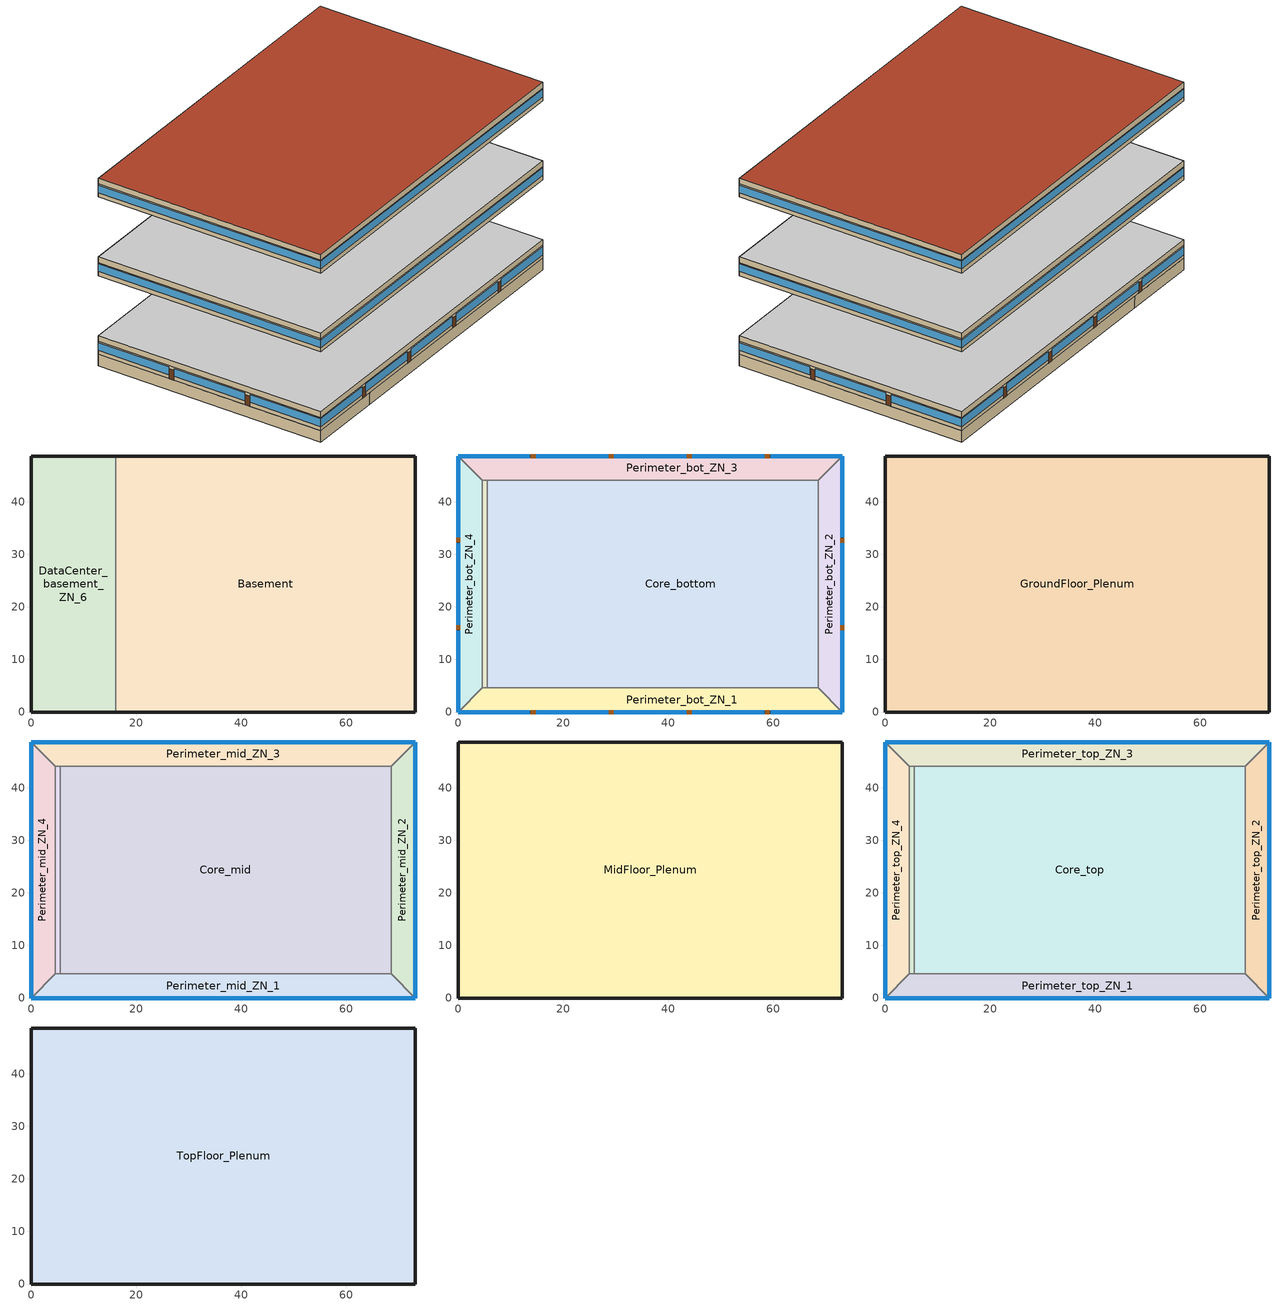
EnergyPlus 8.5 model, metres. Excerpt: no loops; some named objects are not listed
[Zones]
Basement
 floor othersidecoefficients (ext_slab_8in_with_carpet): 73.11,48.74 73.11,0 16.08,0 16.08,48.74 z-2.44
 wall othersidecoefficients (basement_wall): 16.08,0 73.11,0 73.11,48.74 16.08,48.74 z-2.44:0
 wall to DataCenter_basement_ZN_6 (int_wall): 16.08,48.74 16.08,0 z-2.44:0
DataCenter_basement_ZN_6
 floor othersidecoefficients (ext_slab_8in_with_carpet): 16.08,48.74 16.08,0 0,0 0,48.74 z-2.44
 wall othersidecoefficients (basement_wall): 16.08,48.74 0,48.74 0,0 16.08,0 z-2.44:0
Core_bottom
 floor to DataCenter_basement_ZN_6 (int_slab_floor): 16.08,44.16 16.08,4.57 5.49,4.57 5.49,44.16 z0
 floor to Basement (int_slab_floor): 68.53,44.16 68.53,4.57 16.08,4.57 16.08,44.16 z0
 wall to Perimeter_bot_ZN_1 (int_wall): 5.49,4.57 68.53,4.57 z0:2.74
 wall to DataCenter_bot_ZN_6 (int_wall): 5.49,44.16 5.49,4.57 z0:2.74
 wall to Perimeter_bot_ZN_3 (int_wall): 68.53,44.16 5.49,44.16 z0:2.74
 wall to Perimeter_bot_ZN_2 (int_wall): 68.53,4.57 68.53,44.16 z0:2.74
 ceiling to GroundFloor_Plenum (DropCeiling): 5.49,44.16 5.49,4.57 68.53,4.57 68.53,44.16 z2.74
Perimeter_bot_ZN_3
 floor to Basement (int_slab_floor): 73.11,48.74 68.53,44.16 16.08,44.16 16.08,48.74 z0
 floor to DataCenter_basement_ZN_6 (int_slab_floor): 16.08,48.74 16.08,44.16 4.57,44.16 0,48.74 z0
 wall outside (nonres_ext_wall): 73.11,48.74 0,48.74 z0:2.74
 wall to Perimeter_bot_ZN_4 (int_wall): 0,48.74 4.57,44.16 z0:2.74
 wall to Perimeter_bot_ZN_2 (int_wall): 68.53,44.16 73.11,48.74 z0:2.74
 wall to DataCenter_bot_ZN_6 (int_wall): 4.57,44.16 5.49,44.16 z0:2.74
 window (Window_U_0.58_SHGC_0.25): 73.11,48.74 59.46,48.74 / 58.24,48.74 44.6,48.74 / 43.38,48.74 29.73,48.74 / 28.51,48.74 14.86,48.74 / 13.65,48.74 0,48.74 z0.8:2.5
 door (Swinging Door_con): 59.29,48.74 58.38,48.74 / 44.44,48.74 43.52,48.74 / 29.61,48.74 28.7,48.74 / 14.74,48.74 13.82,48.74 z0:2.13
 ceiling to GroundFloor_Plenum (DropCeiling): 0,48.74 4.57,44.16 68.53,44.16 73.11,48.74 z2.74
Perimeter_bot_ZN_2
 floor to Basement (int_slab_floor): 73.11,48.74 73.11,0 68.53,4.57 68.53,44.16 z0
 wall outside (nonres_ext_wall): 73.11,0 73.11,48.74 z0:2.74
 wall to Perimeter_bot_ZN_1 (int_wall): 68.53,4.57 73.11,0 z0:2.74
 window (Window_U_0.58_SHGC_0.25): 73.11,0 73.11,15.43 / 73.11,16.65 73.11,32.09 / 73.11,33.3 73.11,48.74 z0.83:2.5
 door (Swinging Door_con): 73.11,15.6 73.11,16.51 / 73.11,32.21 73.11,33.12 z0:2.13
 ceiling to GroundFloor_Plenum (DropCeiling): 68.53,44.16 68.53,4.57 73.11,0 73.11,48.74 z2.74
Perimeter_bot_ZN_1
 floor to DataCenter_basement_ZN_6 (int_slab_floor): 16.08,4.57 16.08,0 0,0 4.57,4.57 z0
 floor to Basement (int_slab_floor): 68.53,4.57 73.11,0 16.08,0 16.08,4.57 z0
 wall outside (nonres_ext_wall): 0,0 73.11,0 z0:2.74
 wall to DataCenter_bot_ZN_6 (int_wall): 5.49,4.57 4.57,4.57 z0:2.74
 wall to Perimeter_bot_ZN_4 (int_wall): 4.57,4.57 0,0 z0:2.74
 window (Window_U_0.58_SHGC_0.25): 0,0 13.65,0 / 14.87,0 28.51,0 / 29.73,0 43.38,0 / 44.6,0 58.24,0 / 59.46,0 73.11,0 z0.8:2.5
 door (Swinging Door_con): 13.81,0 14.73,0 / 28.64,0 29.56,0 / 43.53,0 44.44,0 / 58.43,0 59.34,0 z0:2.13
 ceiling to GroundFloor_Plenum (DropCeiling): 4.57,4.57 0,0 73.11,0 68.53,4.57 z2.74
Perimeter_bot_ZN_4
 floor to DataCenter_basement_ZN_6 (int_slab_floor): 4.57,44.16 4.57,4.57 0,0 0,48.74 z0
 wall outside (nonres_ext_wall): 0,48.74 0,0 z0:2.74
 wall to DataCenter_bot_ZN_6 (int_wall): 4.57,4.57 4.57,44.16 z0:2.74
 window (Window_U_0.58_SHGC_0.25): 0,48.74 0,33.3 / 0,32.09 0,16.65 / 0,15.43 0,0 z0.83:2.5
 door (Swinging Door_con): 0,33.19 0,32.27 / 0,16.55 0,15.64 z0:2.13
 ceiling to GroundFloor_Plenum (DropCeiling): 0,48.74 0,0 4.57,4.57 4.57,44.16 z2.74
DataCenter_bot_ZN_6
 floor to DataCenter_basement_ZN_6 (int_slab_floor): 5.49,44.16 5.49,4.57 4.57,4.57 4.57,44.16 z0
 ceiling to GroundFloor_Plenum (DropCeiling): 4.57,44.16 4.57,4.57 5.49,4.57 5.49,44.16 z2.74
GroundFloor_Plenum
 wall outside (nonres_ext_wall): 73.11,48.74 0,48.74 0,0 73.11,0 73.11,48.74 z2.74:3.96
 ceiling adiabatic (int_slab_ceiling): 0,48.74 0,0 73.11,0 73.11,48.74 z3.96
Core_mid
 floor adiabatic (int_slab_floor): 68.53,44.16 68.53,4.57 5.49,4.57 5.49,44.16 z16.77
 wall to Perimeter_mid_ZN_1 (int_wall): 5.49,4.57 68.53,4.57 z16.77:19.51
 wall to DataCenter_mid_ZN_6 (int_wall): 5.49,44.16 5.49,4.57 z16.77:19.51
 wall to Perimeter_mid_ZN_3 (int_wall): 68.53,44.16 5.49,44.16 z16.77:19.51
 wall to Perimeter_mid_ZN_2 (int_wall): 68.53,4.57 68.53,44.16 z16.77:19.51
 ceiling to MidFloor_Plenum (DropCeiling): 5.49,44.16 5.49,4.57 68.53,4.57 68.53,44.16 z19.51
Perimeter_mid_ZN_3
 floor adiabatic (int_slab_floor): 73.11,48.74 68.53,44.16 4.57,44.16 0,48.74 z16.77
 wall outside (nonres_ext_wall): 73.11,48.74 0,48.74 z16.77:19.51
 wall to Perimeter_mid_ZN_4 (int_wall): 0,48.74 4.57,44.16 z16.77:19.51
 wall to Perimeter_mid_ZN_2 (int_wall): 68.53,44.16 73.11,48.74 z16.77:19.51
 wall to DataCenter_mid_ZN_6 (int_wall): 4.57,44.16 5.49,44.16 z16.77:19.51
 window (Window_U_0.58_SHGC_0.25): 73.11,48.74 0,48.74 z17.68:19.27
 ceiling to MidFloor_Plenum (DropCeiling): 0,48.74 4.57,44.16 68.53,44.16 73.11,48.74 z19.51
Perimeter_mid_ZN_2
 floor adiabatic (int_slab_floor): 73.11,48.74 73.11,0 68.53,4.57 68.53,44.16 z16.77
 wall outside (nonres_ext_wall): 73.11,0 73.11,48.74 z16.77:19.51
 wall to Perimeter_mid_ZN_1 (int_wall): 68.53,4.57 73.11,0 z16.77:19.51
 window (Window_U_0.58_SHGC_0.25): 73.11,0 73.11,48.74 z17.68:19.27
 ceiling to MidFloor_Plenum (DropCeiling): 68.53,44.16 68.53,4.57 73.11,0 73.11,48.74 z19.51
Perimeter_mid_ZN_1
 floor adiabatic (int_slab_floor): 68.53,4.57 73.11,0 0,0 4.57,4.57 z16.77
 wall outside (nonres_ext_wall): 0,0 73.11,0 z16.77:19.51
 wall to DataCenter_mid_ZN_6 (int_wall): 5.49,4.57 4.57,4.57 z16.77:19.51
 wall to Perimeter_mid_ZN_4 (int_wall): 4.57,4.57 0,0 z16.77:19.51
 window (Window_U_0.58_SHGC_0.25): 0,0 73.11,0 z17.68:19.27
 ceiling to MidFloor_Plenum (DropCeiling): 4.57,4.57 0,0 73.11,0 68.53,4.57 z19.51
Perimeter_mid_ZN_4
 floor adiabatic (int_slab_floor): 4.57,44.16 4.57,4.57 0,0 0,48.74 z16.77
 wall outside (nonres_ext_wall): 0,48.74 0,0 z16.77:19.51
 wall to DataCenter_mid_ZN_6 (int_wall): 4.57,4.57 4.57,44.16 z16.77:19.51
 window (Window_U_0.58_SHGC_0.25): 0,48.74 0,0 z17.68:19.27
 ceiling to MidFloor_Plenum (DropCeiling): 0,48.74 0,0 4.57,4.57 4.57,44.16 z19.51
DataCenter_mid_ZN_6
 floor adiabatic (int_slab_floor): 5.49,44.16 5.49,4.57 4.57,4.57 4.57,44.16 z16.77
 ceiling to MidFloor_Plenum (DropCeiling): 4.57,44.16 4.57,4.57 5.49,4.57 5.49,44.16 z19.51
MidFloor_Plenum
 wall outside (nonres_ext_wall): 73.11,48.74 0,48.74 0,0 73.11,0 73.11,48.74 z19.51:20.73
 ceiling adiabatic (int_slab_ceiling): 0,48.74 0,0 73.11,0 73.11,48.74 z20.73
Core_top
 floor adiabatic (int_slab_floor): 68.53,44.16 68.53,4.57 5.49,4.57 5.49,44.16 z33.54
 wall to Perimeter_bot_ZN_1 (int_wall): 5.49,4.57 68.53,4.57 z33.54:36.28
 wall to Perimeter_top_ZN_4 (int_wall): 5.49,44.16 5.49,4.57 z33.54:36.28
 wall to Perimeter_top_ZN_3 (int_wall): 68.53,44.16 5.49,44.16 z33.54:36.28
 wall to Perimeter_top_ZN_2 (int_wall): 68.53,4.57 68.53,44.16 z33.54:36.28
 ceiling to TopFloor_Plenum (DropCeiling): 5.49,44.16 5.49,4.57 68.53,4.57 68.53,44.16 z36.28
Perimeter_top_ZN_3
 floor adiabatic (int_slab_floor): 73.11,48.74 68.53,44.16 4.57,44.16 0,48.74 z33.54
 wall outside (nonres_ext_wall): 73.11,48.74 0,48.74 z33.54:36.28
 wall to Perimeter_top_ZN_4 (int_wall): 0,48.74 4.57,44.16 z33.54:36.28
 wall to Perimeter_top_ZN_2 (int_wall): 68.53,44.16 73.11,48.74 z33.54:36.28
 wall to DataCenter_top_ZN_6 (int_wall): 4.57,44.16 5.49,44.16 z33.54:36.28
 window (Window_U_0.58_SHGC_0.25): 73.11,48.74 0,48.74 z34.45:36.04
 ceiling to TopFloor_Plenum (DropCeiling): 0,48.74 4.57,44.16 68.53,44.16 73.11,48.74 z36.28
Perimeter_top_ZN_2
 floor adiabatic (int_slab_floor): 73.11,48.74 73.11,0 68.53,4.57 68.53,44.16 z33.54
 wall outside (nonres_ext_wall): 73.11,0 73.11,48.74 z33.54:36.28
 wall to Perimeter_top_ZN_1 (int_wall): 68.53,4.57 73.11,0 z33.54:36.28
 window (Window_U_0.58_SHGC_0.25): 73.11,0 73.11,48.74 z34.45:36.04
 ceiling to TopFloor_Plenum (DropCeiling): 68.53,44.16 68.53,4.57 73.11,0 73.11,48.74 z36.28
Perimeter_top_ZN_1
 floor adiabatic (int_slab_floor): 68.53,4.57 73.11,0 0,0 4.57,4.57 z33.54
 wall outside (nonres_ext_wall): 0,0 73.11,0 z33.54:36.28
 wall to DataCenter_top_ZN_6 (int_wall): 5.49,4.57 4.57,4.57 z33.54:36.28
 wall to Perimeter_top_ZN_4 (int_wall): 4.57,4.57 0,0 z33.54:36.28
 window (Window_U_0.58_SHGC_0.25): 0,0 73.11,0 z34.45:36.04
 ceiling to TopFloor_Plenum (DropCeiling): 4.57,4.57 0,0 73.11,0 68.53,4.57 z36.28
Perimeter_top_ZN_4
 floor adiabatic (int_slab_floor): 4.57,44.16 4.57,4.57 0,0 0,48.74 z33.54
 wall outside (nonres_ext_wall): 0,48.74 0,0 z33.54:36.28
 wall to DataCenter_top_ZN_6 (int_wall): 4.57,4.57 4.57,44.16 z33.54:36.28
 window (Window_U_0.58_SHGC_0.25): 0,48.74 0,0 z34.45:36.04
 ceiling to TopFloor_Plenum (DropCeiling): 0,48.74 0,0 4.57,4.57 4.57,44.16 z36.28
DataCenter_top_ZN_6
 floor adiabatic (int_slab_floor): 5.49,44.16 5.49,4.57 4.57,4.57 4.57,44.16 z33.54
 ceiling to TopFloor_Plenum (DropCeiling): 4.57,44.16 4.57,4.57 5.49,4.57 5.49,44.16 z36.28
TopFloor_Plenum
 wall outside (nonres_ext_wall): 0,0 73.11,0 73.11,48.74 0,48.74 0,0 z36.28:37.5
 roof outside (nonres_roof): 0,48.74 0,0 73.11,0 73.11,48.74 z37.5
[Building]
Large Office: North Axis {deg}=0; Terrain=City; Loads Convergence Tolerance Value=0.04; Temperature Convergence Tolerance Value {deltaC}=0.2; Solar Distribution=FullInteriorAndExterior; Maximum Number of Warmup Days=25; Minimum Number of Warmup Days=6
[Site:Location]
Tampa-MacDill.AFB_FL_USA WMO=747880: Latitude {deg}=27.85; Longitude {deg}=-82.52; Time Zone {hr}=-5; Elevation {m}=8
[SizingPeriod:DesignDay] Day of Month=21; Dry-Bulb Temperature Range Modifier Type=DefaultMultipliers; Humidity Condition Type=Wetbulb; Barometric Pressure {Pa}=101229; Rain Indicator=No; Snow Indicator=No; Daylight Saving Time Indicator=No
Name | Month | Day Type | Maximum Dry-Bulb Temperature {C} | Daily Dry-Bulb Temperature Range {deltaC} | Wetbulb or DewPoint at Maximum Dry-Bulb {C} | Wind Speed {m/s} | Wind Direction {deg} | Solar Model Indicator | Sky Clearness | ASHRAE Clear Sky Optical Depth for Beam Irradiance (taub) | ASHRAE Clear Sky Optical Depth for Diffuse Irradiance (taud)
Tampa-MacDill.AFB_FL_USA Ann Htg 99.6% Condns DB | 1 | WinterDesignDay | 4.6 | 0 | 4.6 | 2.5 | 10 | ASHRAEClearSky | 0
Tampa-MacDill.AFB_FL_USA Ann Clg .4% Condns DB=>MWB | 8 | SummerDesignDay | 33.9 | 7.9 | 25.1 | 3.1 | 270 | ASHRAETau |  | 0.491 | 2.016
[Site:WaterMainsTemperature]
Calculation Method=Correlation; Annual Average Outdoor Air Temperature {C}=21.85; Maximum Difference In Monthly Average Outdoor Air Temperatures {deltaC}=14.3
[Material]
Name | Roughness | Thickness {m} | Conductivity {W/m-K} | Density {kg/m3} | Specific Heat {J/kg-K} | Thermal Absorptance | Solar Absorptance | Visible Absorptance
Std Wood 6inch | MediumSmooth | 0.15 | 0.12 | 540 | 1210 | 0.9 | 0.7 | 0.7
AC02 Acoustic Ceiling | MediumSmooth | 0.0127 | 0.057 | 288 | 1339 | 0.9 | 0.7 | 0.2
F08 Metal surface | Smooth | 0.0008 | 45.28 | 7824 | 500
F13 Built-up roofing | Rough | 0.0095 | 0.16 | 1120 | 1460 | 0.75 | 0.45
G01 13mm gypsum board | Smooth | 0.0127 | 0.16 | 800 | 1090 | 0.9 | 0.7 | 0.5
200mm Normalweight concrete wall; 200mm Normalweight concrete floor | MediumRough | 0.2032 | 2.31 | 2322 | 832
100mm Normalweight concrete floor | MediumRough | 0.1016 | 2.31 | 2322 | 832
M10 200mm concrete block basement wall | MediumRough | 0.2032 | 1.326 | 1842 | 912
[Material:NoMass] Thermal Absorptance=0.9; Solar Absorptance=0.7
Name | Roughness | Thermal Resistance {m2-K/W} | Visible Absorptance
Opaque Door panel_con | MediumRough | 0.475964 | 0.7
CP02 CARPET PAD | VeryRough | 0.21648 | 0.8
Nonres_Roof_Insulation | MediumSmooth | 4.31889 | 0.7
Nonres_Exterior_Wall_Insulation | MediumSmooth | 0.849259 | 0.7
[WindowMaterial:Glazing] Optical Data Type=SpectralAverage; Infrared Transmittance at Normal Incidence=0; Front Side Infrared Hemispherical Emissivity=0.84
Name | Thickness {m} | Solar Transmittance at Normal Incidence | Front Side Solar Reflectance at Normal Incidence | Back Side Solar Reflectance at Normal Incidence | Visible Transmittance at Normal Incidence | Front Side Visible Reflectance at Normal Incidence | Back Side Visible Reflectance at Normal Incidence | Back Side Infrared Hemispherical Emissivity | Conductivity {W/m-K}
Glass_102_LayerAvg | 0.003048 | 0.833848 | 0.0747638 | 0.0748545 | 0.89926 | 0.082563 | 0.082564 | 0.84 | 1
Glass_1576_LayerAvg | 0.003058 | 0.167637 | 0.303469 | 0.182556 | 0.341994 | 0.128888 | 0.128077 | 0.868 | 0.846
[WindowMaterial:Gas]
Gap_1_W_0_0052: Gas Type=Air; Thickness {m}=0.0052
[Construction]
Swinging Door_con: Opaque Door panel_con
InteriorFurnishings: Std Wood 6inch
DropCeiling: AC02 Acoustic Ceiling
int_wall: G01 13mm gypsum board, G01 13mm gypsum board
ext_slab_8in_with_carpet: 200mm Normalweight concrete floor, CP02 CARPET PAD
int_slab_floor: 100mm Normalweight concrete floor, CP02 CARPET PAD
int_slab_ceiling: CP02 CARPET PAD, 100mm Normalweight concrete floor
basement_wall: M10 200mm concrete block basement wall
nonres_roof: F13 Built-up roofing, Nonres_Roof_Insulation, F08 Metal surface
nonres_ext_wall: 200mm Normalweight concrete wall, Nonres_Exterior_Wall_Insulation, G01 13mm gypsum board
Window_U_0.58_SHGC_0.25: Glass_1576_LayerAvg, Gap_1_W_0_0052, Glass_102_LayerAvg
[Zone]
Name | Type | Multiplier | Ceiling Height {m} | Volume {m3} | Floor Area {m2} | Part of Total Floor Area
Basement; Core_bottom; Core_top; Perimeter_bot_ZN_3; Perimeter_bot_ZN_2; Perimeter_bot_ZN_1; Perimeter_bot_ZN_4; Perimeter_top_ZN_3; Perimeter_top_ZN_2; Perimeter_top_ZN_1; Perimeter_top_ZN_4 | 1 | 1 | autocalculate | autocalculate | autocalculate | YES
Core_mid; Perimeter_mid_ZN_3; Perimeter_mid_ZN_2; Perimeter_mid_ZN_1; Perimeter_mid_ZN_4 | 1 | 10 | autocalculate | autocalculate | autocalculate | YES
GroundFloor_Plenum; TopFloor_Plenum |  | 1 | autocalculate | autocalculate | autocalculate | No
MidFloor_Plenum |  | 10 | autocalculate | autocalculate | autocalculate | No
DataCenter_bot_ZN_6; DataCenter_top_ZN_6; DataCenter_basement_ZN_6 |  | 1
DataCenter_mid_ZN_6 |  | 10
[InternalMass] Construction=InteriorFurnishings
Name | Zone | Surface Area {m2}
Basement_InternalMass_1 | Basement | 7126.21
Core_bottom_InternalMass_1 | Core_bottom | 5064.65
Core_mid_InternalMass_1 | Core_mid | 5064.65
Core_top_InternalMass_1 | Core_top | 5064.65
Perimeter_bot_ZN_3_InternalMass_1 | Perimeter_bot_ZN_3 | 626.8258
Perimeter_bot_ZN_2_InternalMass_1 | Perimeter_bot_ZN_2 | 403.9504
Perimeter_bot_ZN_1_InternalMass_1 | Perimeter_bot_ZN_1 | 626.8354
Perimeter_bot_ZN_4_InternalMass_1 | Perimeter_bot_ZN_4 | 403.9478
Perimeter_mid_ZN_3_InternalMass_1 | Perimeter_mid_ZN_3 | 626.8258
Perimeter_mid_ZN_2_InternalMass_1 | Perimeter_mid_ZN_2 | 403.9504
Perimeter_mid_ZN_1_InternalMass_1 | Perimeter_mid_ZN_1 | 626.8354
Perimeter_mid_ZN_4_InternalMass_1 | Perimeter_mid_ZN_4 | 403.9478
Perimeter_top_ZN_3_InternalMass_1 | Perimeter_top_ZN_3 | 626.8258
Perimeter_top_ZN_2_InternalMass_1 | Perimeter_top_ZN_2 | 403.9504
Perimeter_top_ZN_1_InternalMass_1 | Perimeter_top_ZN_1 | 626.8354
Perimeter_top_ZN_4_InternalMass_1 | Perimeter_top_ZN_4 | 403.9478
[SurfaceProperty:OtherSideCoefficients] Combined Convective/Radiative Film Coefficient {W/m2-K}=0; Constant Temperature {C}=1; Constant Temperature Coefficient=1; External Dry-Bulb Temperature Coefficient=0; Ground Temperature Coefficient=0; Wind Speed Coefficient=0; Zone Air Temperature Coefficient=0; Sinusoidal Variation of Constant Temperature Coefficient=No; Period of Sinusoidal Variation {hr}=24
Name | Constant Temperature Schedule
surfPropOthSdCoefBasementAvgWall | scheduleOSCBasementWallSurfaceTemp
surfPropOthSdCoefBasementAvgFloor | scheduleOSCBasementFloorTemp
surfPropOthSdCoefBasementUpperWall | scheduleOSCBasementUpperWallTemp
surfPropOthSdCoefBasementLowerWall | scheduleOSCBasementLowerWallTemp
[People] Number of People Schedule=BLDG_OCC_SCH; Number of People Calculation Method=Area/Person; Zone Floor Area per Person {m2/person}=18.5788; Fraction Radiant=0.3; Sensible Heat Fraction=AUTOCALCULATE; Activity Level Schedule=ACTIVITY_SCH; Enable ASHRAE 55 Comfort Warnings=No; Mean Radiant Temperature Calculation Type=ZoneAveraged; Work Efficiency Schedule=WORK_EFF_SCH; Clothing Insulation Calculation Method=ClothingInsulationSchedule; Clothing Insulation Schedule=CLOTHING_SCH; Air Velocity Schedule=AIR_VELO_SCH; Thermal Comfort Model 1 Type=FANGER
Name | Zone or ZoneList
Basement | Basement
Core_bottom | Core_bottom
Core_mid | Core_mid
Core_top | Core_top
Perimeter_bot_ZN_3 | Perimeter_bot_ZN_3
Perimeter_bot_ZN_2 | Perimeter_bot_ZN_2
Perimeter_bot_ZN_1 | Perimeter_bot_ZN_1
Perimeter_bot_ZN_4 | Perimeter_bot_ZN_4
Perimeter_mid_ZN_3 | Perimeter_mid_ZN_3
Perimeter_mid_ZN_2 | Perimeter_mid_ZN_2
Perimeter_mid_ZN_1 | Perimeter_mid_ZN_1
Perimeter_mid_ZN_4 | Perimeter_mid_ZN_4
Perimeter_top_ZN_3 | Perimeter_top_ZN_3
Perimeter_top_ZN_2 | Perimeter_top_ZN_2
Perimeter_top_ZN_1 | Perimeter_top_ZN_1
Perimeter_top_ZN_4 | Perimeter_top_ZN_4
[Lights] Schedule=BLDG_LIGHT_SCH; Design Level Calculation Method=Watts/Area; Watts per Zone Floor Area {W/m2}=8.50349; Return Air Fraction=0; Fraction Radiant=0.7; Fraction Visible=0.2; Fraction Replaceable=1; Return Air Fraction Calculated from Plenum Temperature=No
Name | Zone or ZoneList
Basement_Lights | Basement
Core_bottom_Lights | Core_bottom
Core_mid_Lights | Core_mid
Core_top_Lights | Core_top
Perimeter_bot_ZN_3_Lights | Perimeter_bot_ZN_3
Perimeter_bot_ZN_2_Lights | Perimeter_bot_ZN_2
Perimeter_bot_ZN_1_Lights | Perimeter_bot_ZN_1
Perimeter_bot_ZN_4_Lights | Perimeter_bot_ZN_4
Perimeter_mid_ZN_3_Lights | Perimeter_mid_ZN_3
Perimeter_mid_ZN_2_Lights | Perimeter_mid_ZN_2
Perimeter_mid_ZN_1_Lights | Perimeter_mid_ZN_1
Perimeter_mid_ZN_4_Lights | Perimeter_mid_ZN_4
Perimeter_top_ZN_3_Lights | Perimeter_top_ZN_3
Perimeter_top_ZN_2_Lights | Perimeter_top_ZN_2
Perimeter_top_ZN_1_Lights | Perimeter_top_ZN_1
Perimeter_top_ZN_4_Lights | Perimeter_top_ZN_4
DataCenter_Basement_Lights | DataCenter_basement_ZN_6
DataCenter_bot_Lights | DataCenter_bot_ZN_6
DataCenter_mid_Lights | DataCenter_mid_ZN_6
DataCenter_top_Lights | DataCenter_top_ZN_6
[ElectricEquipment] Fraction Latent=0; Fraction Lost=0
Name | Zone or ZoneList | Schedule | Design Level Calculation Method | Design Level {W} | Fraction Radiant | Watts per Zone Floor Area {W/m2}
Basement_MiscPlug_Equip | Basement | Always_on | EquipmentLevel | 13457.5 | 0.5
Core_bottom_MiscPlug_Equip | Core_bottom | BLDG_EQUIP_SCH | EquipmentLevel | 20142.9 | 0.5
Core_mid_MiscPlug_Equip | Core_mid | BLDG_EQUIP_SCH | EquipmentLevel | 20142.8 | 0.5
Core_top_MiscPlug_Equip | Core_top | BLDG_EQUIP_SCH | EquipmentLevel | 20142.8 | 0.5
Perimeter_bot_ZN_3_MiscPlug_Equip | Perimeter_bot_ZN_3 | BLDG_EQUIP_SCH | EquipmentLevel | 2529.24 | 0.5
Perimeter_bot_ZN_2_MiscPlug_Equip | Perimeter_bot_ZN_2 | BLDG_EQUIP_SCH | EquipmentLevel | 1629.94 | 0.5
Perimeter_bot_ZN_1_MiscPlug_Equip | Perimeter_bot_ZN_1 | BLDG_EQUIP_SCH | EquipmentLevel | 2529.28 | 0.5
Perimeter_bot_ZN_4_MiscPlug_Equip | Perimeter_bot_ZN_4 | BLDG_EQUIP_SCH | EquipmentLevel | 1629.93 | 0.5
Perimeter_mid_ZN_3_MiscPlug_Equip | Perimeter_mid_ZN_3 | BLDG_EQUIP_SCH | EquipmentLevel | 2529.24 | 0.5
Perimeter_mid_ZN_2_MiscPlug_Equip | Perimeter_mid_ZN_2 | BLDG_EQUIP_SCH | EquipmentLevel | 1629.94 | 0.5
Perimeter_mid_ZN_1_MiscPlug_Equip | Perimeter_mid_ZN_1 | BLDG_EQUIP_SCH | EquipmentLevel | 2529.28 | 0.5
Perimeter_mid_ZN_4_MiscPlug_Equip | Perimeter_mid_ZN_4 | BLDG_EQUIP_SCH | EquipmentLevel | 1629.93 | 0.5
Perimeter_top_ZN_3_MiscPlug_Equip | Perimeter_top_ZN_3 | BLDG_EQUIP_SCH | EquipmentLevel | 2529.24 | 0.5
Perimeter_top_ZN_2_MiscPlug_Equip | Perimeter_top_ZN_2 | BLDG_EQUIP_SCH | EquipmentLevel | 1629.94 | 0.5
Perimeter_top_ZN_1_MiscPlug_Equip | Perimeter_top_ZN_1 | BLDG_EQUIP_SCH | EquipmentLevel | 2529.28 | 0.5
Perimeter_top_ZN_4_MiscPlug_Equip | Perimeter_top_ZN_4 | BLDG_EQUIP_SCH | EquipmentLevel | 1629.93 | 0.5
DataCenter_Basement_MiscPlug_Equip | DataCenter_basement_ZN_6 | ALWAYS_ON | Watts/Area | 0 | 0.1 | 484.423
DataCenter_bot_MiscPlug_Equip | DataCenter_bot_ZN_6 | ALWAYS_ON | Watts/Area | 0 | 0.1 | 215.299
DataCenter_mid_MiscPlug_Equip | DataCenter_mid_ZN_6 | ALWAYS_ON | Watts/Area | 0 | 0.1 | 215.299
DataCenter_top_MiscPlug_Equip | DataCenter_top_ZN_6 | ALWAYS_ON | Watts/Area | 0 | 0.1 | 215.299
[Daylighting:Controls] Total Daylighting Reference Points=2; Fraction of Zone Controlled by First Reference Point=0.3857; Fraction of Zone Controlled by Second Reference Point=0.1385; Illuminance Setpoint at First Reference Point {lux}=375; Illuminance Setpoint at Second Reference Point {lux}=375; Lighting Control Type=2; Maximum Allowable Discomfort Glare Index=22; Minimum Input Power Fraction for Continuous Dimming Control=0.3; Minimum Light Output Fraction for Continuous Dimming Control=0.2; Number of Stepped Control Steps=3; Probability Lighting will be Reset When Needed in Manual Stepped Control=1
Name | X-Coordinate of First Reference Point {m} | Y-Coordinate of First Reference Point {m} | Z-Coordinate of First Reference Point {m} | X-Coordinate of Second Reference Point {m} | Y-Coordinate of Second Reference Point {m} | Z-Coordinate of Second Reference Point {m} | Glare Calculation Azimuth Angle of View Direction Clockwise from Zone y-Axis {deg}
Perimeter_bot_ZN_1 | 36.576 | 1.6764 | 0.762 | 36.576 | 3.3528 | 0.762 | 180
Perimeter_bot_ZN_2 | 71.4308 | 24.384 | 0.762 | 69.7544 | 24.384 | 0.762 | 90
Perimeter_bot_ZN_3 | 36.576 | 47.0617 | 0.762 | 36.576 | 45.3847 | 0.762 | 0
Perimeter_bot_ZN_4 | 1.6764 | 24.384 | 0.762 | 3.3528 | 24.384 | 0.762 | 270
Perimeter_mid_ZN_1 | 36.576 | 1.6764 | 17.526 | 36.576 | 3.3528 | 17.526 | 180
Perimeter_mid_ZN_2 | 71.4308 | 24.384 | 17.526 | 69.7544 | 24.384 | 17.526 | 90
Perimeter_mid_ZN_3 | 36.576 | 47.0617 | 17.526 | 36.576 | 45.3847 | 17.526 | 0
Perimeter_mid_ZN_4 | 1.6764 | 24.384 | 17.526 | 3.3528 | 24.384 | 17.526 | 270
Perimeter_top_ZN_1 | 36.576 | 1.6764 | 34.29 | 36.576 | 3.3528 | 34.29 | 180
Perimeter_top_ZN_2 | 71.4308 | 24.384 | 34.29 | 69.7544 | 24.384 | 34.29 | 90
Perimeter_top_ZN_3 | 36.576 | 47.0617 | 34.29 | 36.576 | 45.3847 | 34.29 | 0
Perimeter_top_ZN_4 | 1.6764 | 24.384 | 34.29 | 3.3528 | 24.384 | 34.29 | 270
[ZoneInfiltration:DesignFlowRate] Schedule=INFIL_SCH_PNNL; Design Flow Rate Calculation Method=Flow/ExteriorArea; Constant Term Coefficient=0; Temperature Term Coefficient=0; Velocity Term Coefficient=0.224; Velocity Squared Term Coefficient=0
Name | Zone or ZoneList | Flow per Exterior Surface Area {m3/s-m2}
Perimeter_bot_ZN_3_Infiltration | Perimeter_bot_ZN_3 | 0.00056896
Perimeter_bot_ZN_2_Infiltration | Perimeter_bot_ZN_2 | 0.00056896
Perimeter_bot_ZN_1_Infiltration | Perimeter_bot_ZN_1 | 0.00056896
Perimeter_bot_ZN_4_Infiltration | Perimeter_bot_ZN_4 | 0.00056896
Perimeter_mid_ZN_3_Infiltration | Perimeter_mid_ZN_3 | 0.00056896
Perimeter_mid_ZN_2_Infiltration | Perimeter_mid_ZN_2 | 0.00056896
Perimeter_mid_ZN_1_Infiltration | Perimeter_mid_ZN_1 | 0.00056896
Perimeter_mid_ZN_4_Infiltration | Perimeter_mid_ZN_4 | 0.00056896
Perimeter_top_ZN_3_Infiltration | Perimeter_top_ZN_3 | 0.00056896
Perimeter_top_ZN_2_Infiltration | Perimeter_top_ZN_2 | 0.00056896
Perimeter_top_ZN_1_Infiltration | Perimeter_top_ZN_1 | 0.00056896
Perimeter_top_ZN_4_Infiltration | Perimeter_top_ZN_4 | 0.00056896
GroundFloor_Plenum_Infiltration | GroundFloor_Plenum | 0.00056896
MidFloor_Plenum_Infiltration | MidFloor_Plenum | 0.00056896
TopFloor_Plenum_Infiltration | TopFloor_Plenum | 4.37644e-05
[Exterior:Lights] Control Option=AstronomicalClock
Name | Schedule | Design Level {W}
Exterior_Lights_a | Exterior_lighting_schedule_a | 12979.2
Exterior_Lights_b | Exterior_lighting_schedule_b_2016 | 968.1
Exterior_Lights_c | Exterior_lighting_schedule_c_2016 | 26026.9
[Exterior:FuelEquipment] Fuel Use Type=Electricity
Name | Schedule | Design Level {W}
Elevators | BLDG_ELEVATORS | 244444
Elevators_Lights_Fan | ELEV_LIGHT_FAN_SCH_ADD_DF | 752
[AirLoopHVAC:ReturnPlenum]
Name | Zone
GroundFloor_Return_Plenum | GroundFloor_Plenum
MidFloor_Return_Plenum | MidFloor_Plenum
TopFloor_Return_Plenum | TopFloor_Plenum
[EnergyManagementSystem:Sensor]
Name | Output:Variable or Output:Meter | Output:Variable or Output:Meter Index Key
T_OA | Site Outdoor Air Drybulb Temperature
Facility_Int_LTG | InteriorLights:Electricity
SensedCurveInput | Performance Curve Input Variable 1 Value | Tower_Fan_Curve
SensedCurveValue | Performance Curve Output Value | Tower_Fan_Curve
OAT | Site Outdoor Air Drybulb Temperature | Environment
[EnergyManagementSystem:Actuator]
Name | Actuated Component Unique | Actuated Component Type | Actuated Component Control Type
DataCenter_ExtraWaterHeatC_SP | AirLoop DataCenter Basement Supply Air Outlet | System Node Setpoint | Temperature Setpoint
DataCenter_ExtraElecHeatC_Status | DataCenter_ExtraElecHeatC_Sch | Schedule:Compact | Schedule Value
DataCenter_ExtraWaterHeatC_Status | DataCenter_ExtraWaterHeatC_Sch | Schedule:Compact | Schedule Value
TowerCurveOutput | Tower_Fan_Curve | Curve | Curve Result
BoilerCurve | HEATSYS1 BOILER EFFICIENCY CURVE | Curve | Curve Result
CLGSETP_SCH_Actuator | CLGSETP_SCH_Yes_Optimum | Schedule:Compact | Schedule Value
HTGSETP_SCH_Actuator | HTGSETP_SCH_Yes_Optimum | Schedule:Compact | Schedule Value
Basement_Light_Actuator | Basement_lights | Lights | Electric Power Level
Core_bottom_Light_Actuator | Core_bottom_lights | Lights | Electric Power Level
Core_mid_Light_Actuator | Core_mid_lights | Lights | Electric Power Level
Core_top_Light_Actuator | Core_top_lights | Lights | Electric Power Level
Perimeter_bot_ZN_3_Light_Actuator | Perimeter_bot_ZN_3_lights | Lights | Electric Power Level
Perimeter_bot_ZN_2_Light_Actuator | Perimeter_bot_ZN_2_lights | Lights | Electric Power Level
Perimeter_bot_ZN_1_Light_Actuator | Perimeter_bot_ZN_1_lights | Lights | Electric Power Level
Perimeter_bot_ZN_4_Light_Actuator | Perimeter_bot_ZN_4_lights | Lights | Electric Power Level
Perimeter_mid_ZN_3_Light_Actuator | Perimeter_mid_ZN_3_lights | Lights | Electric Power Level
Perimeter_mid_ZN_2_Light_Actuator | Perimeter_mid_ZN_2_lights | Lights | Electric Power Level
Perimeter_mid_ZN_1_Light_Actuator | Perimeter_mid_ZN_1_lights | Lights | Electric Power Level
Perimeter_mid_ZN_4_Light_Actuator | Perimeter_mid_ZN_4_lights | Lights | Electric Power Level
Perimeter_top_ZN_3_Light_Actuator | Perimeter_top_ZN_3_lights | Lights | Electric Power Level
Perimeter_top_ZN_2_Light_Actuator | Perimeter_top_ZN_2_lights | Lights | Electric Power Level
Perimeter_top_ZN_1_Light_Actuator | Perimeter_top_ZN_1_lights | Lights | Electric Power Level
Perimeter_top_ZN_4_Light_Actuator | Perimeter_top_ZN_4_lights | Lights | Electric Power Level
[EnergyManagementSystem:ProgramCallingManager]
DataCenter_Main_Manager: InsideHVACSystemIterationLoop; DataCenter_Main
Transformer_Load_Prog_Manager: AfterPredictorAfterHVACManagers; Transformer_Load_Prog
ChangeTowerFlow_Manager: InsideHVACSystemIterationLoop; ChangTowerFlow
BoilerParManager: BeginNewEnvironment; SetBoilerPar
BoilerCurveManager: InsideHVACSystemIterationLoop; SetBoilerCurve
OA_BASED_OPTIMUM_START_EMS_Program Manager: AfterPredictorAfterHVACManagers; OA_BASED_OPTIMUM_START_EMS_Program
PlantPump_EMS_Program Manager: InsideHVACSystemIterationLoop; PlantPump_EMS_Program
SET_Basement_Light_EMS_Program_Prog_Manager: AfterPredictorAfterHVACManagers; SET_Basement_Light_EMS_Program
SET_Core_bottom_Light_EMS_Program_Prog_Manager: AfterPredictorAfterHVACManagers; SET_Core_bottom_Light_EMS_Program
SET_Core_mid_Light_EMS_Program_Prog_Manager: AfterPredictorAfterHVACManagers; SET_Core_mid_Light_EMS_Program
SET_Core_top_Light_EMS_Program_Prog_Manager: AfterPredictorAfterHVACManagers; SET_Core_top_Light_EMS_Program
SET_Perimeter_bot_ZN_3_Light_EMS_Program_Prog_Manager: AfterPredictorAfterHVACManagers; SET_Perimeter_bot_ZN_3_Light_EMS_Program
SET_Perimeter_bot_ZN_2_Light_EMS_Program_Prog_Manager: AfterPredictorAfterHVACManagers; SET_Perimeter_bot_ZN_2_Light_EMS_Program
SET_Perimeter_bot_ZN_1_Light_EMS_Program_Prog_Manager: AfterPredictorAfterHVACManagers; SET_Perimeter_bot_ZN_1_Light_EMS_Program
SET_Perimeter_bot_ZN_4_Light_EMS_Program_Prog_Manager: AfterPredictorAfterHVACManagers; SET_Perimeter_bot_ZN_4_Light_EMS_Program
SET_Perimeter_mid_ZN_3_Light_EMS_Program_Prog_Manager: AfterPredictorAfterHVACManagers; SET_Perimeter_mid_ZN_3_Light_EMS_Program
SET_Perimeter_mid_ZN_2_Light_EMS_Program_Prog_Manager: AfterPredictorAfterHVACManagers; SET_Perimeter_mid_ZN_2_Light_EMS_Program
SET_Perimeter_mid_ZN_1_Light_EMS_Program_Prog_Manager: AfterPredictorAfterHVACManagers; SET_Perimeter_mid_ZN_1_Light_EMS_Program
SET_Perimeter_mid_ZN_4_Light_EMS_Program_Prog_Manager: AfterPredictorAfterHVACManagers; SET_Perimeter_mid_ZN_4_Light_EMS_Program
SET_Perimeter_top_ZN_3_Light_EMS_Program_Prog_Manager: AfterPredictorAfterHVACManagers; SET_Perimeter_top_ZN_3_Light_EMS_Program
SET_Perimeter_top_ZN_2_Light_EMS_Program_Prog_Manager: AfterPredictorAfterHVACManagers; SET_Perimeter_top_ZN_2_Light_EMS_Program
SET_Perimeter_top_ZN_1_Light_EMS_Program_Prog_Manager: AfterPredictorAfterHVACManagers; SET_Perimeter_top_ZN_1_Light_EMS_Program
SET_Perimeter_top_ZN_4_Light_EMS_Program_Prog_Manager: AfterPredictorAfterHVACManagers; SET_Perimeter_top_ZN_4_Light_EMS_Program
[EnergyManagementSystem:Program]
DataCenter_Main: IF DataCenter_Humidifier_Status > 0; SET DataCenter_ExtraElecHeatC_Status = 1; SET DataCenter_ExtraElecHeatC_SP = DataCenter_AfterHumidifier_Temp + 0.36; ELSE; SET DataCenter_ExtraElecHeatC_Status = 0; SET DataCenter_ExtraElecHeatC_SP = NULL; ENDIF; IF T_OA < 10 && DataCenter_HeatC_Status >0; SET HeatGain = 0 * (DataCenter_FanDesignMass/1.2) *2118; SET FlowRate = (DataCenter_FanMassFlow/1.2)*2118; SET DataCenter_PreheatDeltaT = HeatGain/(1.08*FlowRate); SET DataCenter_ExtraWaterHeatC_Status = 1; SET DataCenter_ExtraWaterHeatC_SP = DataCenter_AfterElecHeatC_Temp + DataCenter_PreheatDeltaT; ELSE; SET DataCenter_ExtraWaterHeatC_Status = 0; SET DataCenter_ExtraWaterHeatC_SP = NULL; ENDIF
Transformer_Load_Prog: SET Wired_LTG = Facility_Int_LTG*0.0281
ChangTowerFlow: IF Chiller1_Status > 0 && Chiller2_Status == 0 && SensedCurveInput > 0.2; IF (0.5 * SensedCurveInput) > 0.2; SET AirInput = 0.5 * SensedCurveInput; ELSE; SET AirInput = 0.2; ENDIF; SET TowerCurveOutput =  2* (AirInput^3); ELSE; SET TowerCurveOutput = SensedCurveValue; ENDIF
SetBoilerPar: SET CapRated =  901311.14; SET EtRated =  0.8125; SET CapRated = (CapRated *3.412)/1000; SET SkinLossRate = 0.02; SET BoilerType = 1; IF BoilerType  == 1; IF CapRated >10000; SET PLRx = 0.2; ELSEIF CapRated >5000; SET PLRx = 0.25; ELSEIF CapRated >1000; SET PLRx = 0.33; ELSE; SET BoilerType = 2; SET PLRx = 0.2; ENDIF; ELSE; SET PLRx = 0.2; ENDIF; IF BoilerType == 1; SET CurveX = 0.975 + 0.305 * PLRx - 0.527 * (PLRx^2) + 0.249 * (PLRx^3); ELSE; SET CurveX = 0.907 + 0.320 * PLRx - 0.420 * (PLRx^2) + 0.193 * (PLRx^3); ENDIF; SET LoadX = CapRated * PLRx; SET Etx = CurveX * EtRated; SET InputEx = LoadX/Etx; SET SkinEx = CapRated * SkinLossRate; SET Ecx = (LoadX + SkinEx)/InputEx
SetBoilerCurve: IF BoilerPLR >= PLRx; IF BoilerType == 1; SET BoilerCurve = 0.975 + 0.305*BoilerPLR - 0.527*(BoilerPLR^2) + 0.249*(BoilerPLR^3); ELSE; SET BoilerCurve = 0.907 + 0.320*BoilerPLR - 0.420*(BoilerPLR^2) + 0.193*(BoilerPLR^3); ENDIF; ELSE; IF BoilerPLR == 0; SET BoilerCurve = NULL; ELSE; IF BoilerPLR <0.05; SET BoilerCurve = (0.05/(0.05 + SkinLossRate)) * (Ecx/EtRated); ELSE; SET BoilerCurve = (BoilerPLR/(BoilerPLR + SkinLossRate)) * (Ecx/EtRated); ENDIF; ENDIF; ENDIF
OA_BASED_OPTIMUM_START_EMS_Program: IF DaylightSavings==0 && DayOfWeek>1 && Hour==4 && OAT<23.9 && OAT>1.7; SET CLGSETP_SCH_Actuator = 26.7; SET HTGSETP_SCH_Actuator = 15.6; ELSEIF DaylightSavings==1 && DayOfWeek>1 && Hour==3 && OAT<23.9 && OAT>1.7; SET CLGSETP_SCH_Actuator = 26.7; SET HTGSETP_SCH_Actuator = 15.6; ELSE; SET CLGSETP_SCH_Actuator = NULL; SET HTGSETP_SCH_Actuator = NULL; ENDIF
PlantPump_EMS_Program: IF ChillerPlantDemandLoad < 1395982.25; SET Chiller2PumpStatus = 0; SET Chiller2Status = 0; SET Chiller2PumpFlow = 0; ELSE; SET Chiller2PumpStatus = 1; SET Chiller2Status = 1; SET Chiller2PumpFlow = Chiller2PumpDesignFlow; ENDIF
SET_Basement_Light_EMS_Program: SET Basement_LSr_IP=0.093*Basement_LSr/Basement_Area; IF (Basement_Occ_Sensor <= 0) && (Basement_LSr_IP >= 0.02); SET Basement_Light_Actuator = 0.02*Basement_Area/0.09290304; ELSE; SET Basement_Light_Actuator = NULL; ENDIF
SET_Core_bottom_Light_EMS_Program: SET Core_bottom_LSr_IP=0.093*Core_bottom_LSr/Core_bottom_Area; IF (Core_bottom_Occ_Sensor <= 0) && (Core_bottom_LSr_IP >= 0.02); SET Core_bottom_Light_Actuator = 0.02*Core_bottom_Area/0.09290304; ELSE; SET Core_bottom_Light_Actuator = NULL; ENDIF
SET_Core_mid_Light_EMS_Program: SET Core_mid_LSr_IP=0.093*Core_mid_LSr/Core_mid_Area; IF (Core_mid_Occ_Sensor <= 0) && (Core_mid_LSr_IP >= 0.02); SET Core_mid_Light_Actuator = 0.02*Core_mid_Area/0.09290304; ELSE; SET Core_mid_Light_Actuator = NULL; ENDIF
SET_Core_top_Light_EMS_Program: SET Core_top_LSr_IP=0.093*Core_top_LSr/Core_top_Area; IF (Core_top_Occ_Sensor <= 0) && (Core_top_LSr_IP >= 0.02); SET Core_top_Light_Actuator = 0.02*Core_top_Area/0.09290304; ELSE; SET Core_top_Light_Actuator = NULL; ENDIF
SET_Perimeter_bot_ZN_3_Light_EMS_Program: SET Perimeter_bot_ZN_3_LSr_IP=0.093*Perimeter_bot_ZN_3_LSr/Perimeter_bot_ZN_3_Area; IF (Perimeter_bot_ZN_3_Occ_Sensor <= 0) && (Perimeter_bot_ZN_3_LSr_IP >= 0.02); SET Perimeter_bot_ZN_3_Light_Actuator = 0.02*Perimeter_bot_ZN_3_Area/0.09290304; ELSE; SET Perimeter_bot_ZN_3_Light_Actuator = NULL; ENDIF
SET_Perimeter_bot_ZN_2_Light_EMS_Program: SET Perimeter_bot_ZN_2_LSr_IP=0.093*Perimeter_bot_ZN_2_LSr/Perimeter_bot_ZN_2_Area; IF (Perimeter_bot_ZN_2_Occ_Sensor <= 0) && (Perimeter_bot_ZN_2_LSr_IP >= 0.02); SET Perimeter_bot_ZN_2_Light_Actuator = 0.02*Perimeter_bot_ZN_2_Area/0.09290304; ELSE; SET Perimeter_bot_ZN_2_Light_Actuator = NULL; ENDIF
SET_Perimeter_bot_ZN_1_Light_EMS_Program: SET Perimeter_bot_ZN_1_LSr_IP=0.093*Perimeter_bot_ZN_1_LSr/Perimeter_bot_ZN_1_Area; IF (Perimeter_bot_ZN_1_Occ_Sensor <= 0) && (Perimeter_bot_ZN_1_LSr_IP >= 0.02); SET Perimeter_bot_ZN_1_Light_Actuator = 0.02*Perimeter_bot_ZN_1_Area/0.09290304; ELSE; SET Perimeter_bot_ZN_1_Light_Actuator = NULL; ENDIF
SET_Perimeter_bot_ZN_4_Light_EMS_Program: SET Perimeter_bot_ZN_4_LSr_IP=0.093*Perimeter_bot_ZN_4_LSr/Perimeter_bot_ZN_4_Area; IF (Perimeter_bot_ZN_4_Occ_Sensor <= 0) && (Perimeter_bot_ZN_4_LSr_IP >= 0.02); SET Perimeter_bot_ZN_4_Light_Actuator = 0.02*Perimeter_bot_ZN_4_Area/0.09290304; ELSE; SET Perimeter_bot_ZN_4_Light_Actuator = NULL; ENDIF
SET_Perimeter_mid_ZN_3_Light_EMS_Program: SET Perimeter_mid_ZN_3_LSr_IP=0.093*Perimeter_mid_ZN_3_LSr/Perimeter_mid_ZN_3_Area; IF (Perimeter_mid_ZN_3_Occ_Sensor <= 0) && (Perimeter_mid_ZN_3_LSr_IP >= 0.02); SET Perimeter_mid_ZN_3_Light_Actuator = 0.02*Perimeter_mid_ZN_3_Area/0.09290304; ELSE; SET Perimeter_mid_ZN_3_Light_Actuator = NULL; ENDIF
SET_Perimeter_mid_ZN_2_Light_EMS_Program: SET Perimeter_mid_ZN_2_LSr_IP=0.093*Perimeter_mid_ZN_2_LSr/Perimeter_mid_ZN_2_Area; IF (Perimeter_mid_ZN_2_Occ_Sensor <= 0) && (Perimeter_mid_ZN_2_LSr_IP >= 0.02); SET Perimeter_mid_ZN_2_Light_Actuator = 0.02*Perimeter_mid_ZN_2_Area/0.09290304; ELSE; SET Perimeter_mid_ZN_2_Light_Actuator = NULL; ENDIF
SET_Perimeter_mid_ZN_1_Light_EMS_Program: SET Perimeter_mid_ZN_1_LSr_IP=0.093*Perimeter_mid_ZN_1_LSr/Perimeter_mid_ZN_1_Area; IF (Perimeter_mid_ZN_1_Occ_Sensor <= 0) && (Perimeter_mid_ZN_1_LSr_IP >= 0.02); SET Perimeter_mid_ZN_1_Light_Actuator = 0.02*Perimeter_mid_ZN_1_Area/0.09290304; ELSE; SET Perimeter_mid_ZN_1_Light_Actuator = NULL; ENDIF
SET_Perimeter_mid_ZN_4_Light_EMS_Program: SET Perimeter_mid_ZN_4_LSr_IP=0.093*Perimeter_mid_ZN_4_LSr/Perimeter_mid_ZN_4_Area; IF (Perimeter_mid_ZN_4_Occ_Sensor <= 0) && (Perimeter_mid_ZN_4_LSr_IP >= 0.02); SET Perimeter_mid_ZN_4_Light_Actuator = 0.02*Perimeter_mid_ZN_4_Area/0.09290304; ELSE; SET Perimeter_mid_ZN_4_Light_Actuator = NULL; ENDIF
SET_Perimeter_top_ZN_3_Light_EMS_Program: SET Perimeter_top_ZN_3_LSr_IP=0.093*Perimeter_top_ZN_3_LSr/Perimeter_top_ZN_3_Area; IF (Perimeter_top_ZN_3_Occ_Sensor <= 0) && (Perimeter_top_ZN_3_LSr_IP >= 0.02); SET Perimeter_top_ZN_3_Light_Actuator = 0.02*Perimeter_top_ZN_3_Area/0.09290304; ELSE; SET Perimeter_top_ZN_3_Light_Actuator = NULL; ENDIF
SET_Perimeter_top_ZN_2_Light_EMS_Program: SET Perimeter_top_ZN_2_LSr_IP=0.093*Perimeter_top_ZN_2_LSr/Perimeter_top_ZN_2_Area; IF (Perimeter_top_ZN_2_Occ_Sensor <= 0) && (Perimeter_top_ZN_2_LSr_IP >= 0.02); SET Perimeter_top_ZN_2_Light_Actuator = 0.02*Perimeter_top_ZN_2_Area/0.09290304; ELSE; SET Perimeter_top_ZN_2_Light_Actuator = NULL; ENDIF
SET_Perimeter_top_ZN_1_Light_EMS_Program: SET Perimeter_top_ZN_1_LSr_IP=0.093*Perimeter_top_ZN_1_LSr/Perimeter_top_ZN_1_Area; IF (Perimeter_top_ZN_1_Occ_Sensor <= 0) && (Perimeter_top_ZN_1_LSr_IP >= 0.02); SET Perimeter_top_ZN_1_Light_Actuator = 0.02*Perimeter_top_ZN_1_Area/0.09290304; ELSE; SET Perimeter_top_ZN_1_Light_Actuator = NULL; ENDIF
SET_Perimeter_top_ZN_4_Light_EMS_Program: SET Perimeter_top_ZN_4_LSr_IP=0.093*Perimeter_top_ZN_4_LSr/Perimeter_top_ZN_4_Area; IF (Perimeter_top_ZN_4_Occ_Sensor <= 0) && (Perimeter_top_ZN_4_LSr_IP >= 0.02); SET Perimeter_top_ZN_4_Light_Actuator = 0.02*Perimeter_top_ZN_4_Area/0.09290304; ELSE; SET Perimeter_top_ZN_4_Light_Actuator = NULL; ENDIF
[EnergyManagementSystem:GlobalVariable]
DataCenter_PreheatDeltaT
Wired_LTG
BoilerType; CapRated; EtRated; PLRx; Ecx; SkinLossRate
[EnergyManagementSystem:OutputVariable]
Name | EMS Variable | Type of Data in Variable | Update Frequency | Units
DataCenter_ExtraElecHeatC_Status | DataCenter_ExtraElecHeatC_Status | Averaged | SystemTimeStep
DataCenter_ExtraWaterHeatC_Status | DataCenter_ExtraWaterHeatC_Status | Averaged | SystemTimeStep
DataCenter_ExtraWaterHeatC_SP | DataCenter_ExtraWaterHeatC_SP | Averaged | SystemTimeStep
DataCenter_PreheatDeltaT | DataCenter_PreheatDeltaT | Averaged | SystemTimeStep
Wired_LTG | Wired_LTG | Summed | ZoneTimeStep | J
[ExternalInterface:FunctionalMockupUnitExport:From:Variable]
Name | Output:Variable Index Key | Output:Variable | FMU Variable
 | ENVIRONMENT | Site Outdoor Air Drybulb Temperature | TOutDryBul
 | COOL-SUPPLY-AIR-TEMP-SCH-BOT | Schedule Value | SupTSetBot_act
 | COOL-SUPPLY-AIR-TEMP-SCH-MID | Schedule Value | SupTSetMid_act
 | COOL-SUPPLY-AIR-TEMP-SCH-TOP | Schedule Value | SupTSetTop_act
 | CW-Loop-Temp-Schedule | Schedule Value | SupCHWTSet_act
 | HVACOperationSchd | Schedule Value | occ
 | HTGSETP_SCH_YES_OPTIMUM | Schedule Value | HeatingTSet_act
 | CLGSETP_SCH_YES_OPTIMUM | Schedule Value | CoolingTSet_act
[Schedule:Compact]
scheduleOSCBasementWallSurfaceTemp: Through:   1/31, For:AllDays, Until:24:00, 22.2, Through:   2/28, For:AllDays, Until:24:00, 22.57, Through:   3/31, For:AllDays, Until:24:00, 22.98, Through:   4/30, For:AllDays, Until:24:00, 24, Through:   5/31, For:AllDays, Until:24:00, 25.33, Through:   6/30, For:AllDays, Until:24:00, 27.76, Through:   7/31, For:AllDays, Until:24:00, 28.31, Through:   8/31, For:AllDays, Until:24:00, 28.1, Through:   9/30, For:AllDays, Until:24:00, 27.84, Through:  10/31, For:AllDays, Until:24:00, 25.25, Through:  11/30, For:AllDays, Until:24:00, 23.85, Through:  12/31, For:AllDays, Until:24:00, 22.93
scheduleOSCBasementFloorTemp: Through:   1/31, For:AllDays, Until:24:00, 21.17, Through:   2/28, For:AllDays, Until:24:00, 21.15, Through:   3/31, For:AllDays, Until:24:00, 21.14, Through:   4/30, For:AllDays, Until:24:00, 21.14, Through:   5/31, For:AllDays, Until:24:00, 21.14, Through:   6/30, For:AllDays, Until:24:00, 23.54, Through:   7/31, For:AllDays, Until:24:00, 23.91, Through:   8/31, For:AllDays, Until:24:00, 23.97, Through:   9/30, For:AllDays, Until:24:00, 24, Through:  10/31, For:AllDays, Until:24:00, 21.53, Through:  11/30, For:AllDays, Until:24:00, 21.24, Through:  12/31, For:AllDays, Until:24:00, 21.19
scheduleOSCBasementUpperWallTemp: Through:   1/31, For:AllDays, Until:24:00, 22.18, Through:   2/28, For:AllDays, Until:24:00, 22.96, Through:   3/31, For:AllDays, Until:24:00, 23.6, Through:   4/30, For:AllDays, Until:24:00, 25.27, Through:   5/31, For:AllDays, Until:24:00, 27.3, Through:   6/30, For:AllDays, Until:24:00, 29.71, Through:   7/31, For:AllDays, Until:24:00, 30.22, Through:   8/31, For:AllDays, Until:24:00, 29.77, Through:   9/30, For:AllDays, Until:24:00, 29.29, Through:  10/31, For:AllDays, Until:24:00, 26.44, Through:  11/30, For:AllDays, Until:24:00, 24.45, Through:  12/31, For:AllDays, Until:24:00, 23.12
scheduleOSCBasementLowerWallTemp: Through:   1/31, For:AllDays, Until:24:00, 22.23, Through:   2/28, For:AllDays, Until:24:00, 22.19, Through:   3/31, For:AllDays, Until:24:00, 22.38, Through:   4/30, For:AllDays, Until:24:00, 22.77, Through:   5/31, For:AllDays, Until:24:00, 23.42, Through:   6/30, For:AllDays, Until:24:00, 25.86, Through:   7/31, For:AllDays, Until:24:00, 26.46, Through:   8/31, For:AllDays, Until:24:00, 26.48, Through:   9/30, For:AllDays, Until:24:00, 26.42, Through:  10/31, For:AllDays, Until:24:00, 24.1, Through:  11/30, For:AllDays, Until:24:00, 23.27, Through:  12/31, For:AllDays, Until:24:00, 22.75
Exterior_lighting_schedule_a: Through:12/31, For:AllDays, Until: 06:00, 0, Until: 24:00, 1
Exterior_lighting_schedule_b_2016: Through:12/31, For:AllDays, Until: 06:00, 0.5, Until: 24:00, 1
Exterior_lighting_schedule_c_2016: Through:12/31, For:AllDays, Until: 06:00, 0.5, Until: 19:00, 1, Until: 24:00, 0.5
ALWAYS_ON: Through: 12/31, For: AllDays, Until: 24:00, 1
BLDG_LIGHT_SCH: Through: 12/31, For: Weekdays, Until: 5:00, 0.05, Until: 6:00, 0.1, Until: 7:00, 0.0905601, Until: 8:00, 0.27168, Until: 17:00, 0.815041, Until: 18:00, 0.452801, Until: 20:00, 0.27168, Until: 22:00, 0.18112, Until: 23:00, 0.0905601, Until: 24:00, 0.0452801, For: SummerDesignDay, Until: 24:00, 1, For: Saturday, Until: 6:00, 0.05, Until: 8:00, 0.0905601, Until: 12:00, 0.27168, Until: 17:00, 0.13584, Until: 19:00, 0.0452801, Until: 24:00, 0.05, For: WinterDesignDay, Until: 24:00, 0, For: Sunday Holidays AllOtherDays, Until: 6:00, 0.05, Until: 18:00, 0.0452801, Until: 24:00, 0.05
BLDG_EQUIP_SCH: Through: 12/31, For: Weekdays, Until: 06:00, 0.294776, Until: 08:00, 0.379657, Until: 12:00, 0.854229, Until: 13:00, 0.759315, Until: 17:00, 0.854229, Until: 18:00, 0.474572, Until: 24:00, 0.379657, For: SummerDesignDay, Until: 24:00, 1, For: Saturday, Until: 06:00, 0.221082, Until: 08:00, 0.379657, Until: 12:00, 0.474572, Until: 17:00, 0.3322, Until: 19:00, 0.284743, Until: 24:00, 0.221082, For: WinterDesignDay, Until: 24:00, 0, For: Sunday Holidays AllOtherDays, Until: 06:00, 0.221082, Until: 18:00, 0.284743, Until: 24:00, 0.221082
BLDG_OCC_SCH: Through: 12/31, For: Weekdays, Until: 06:00, 0, Until: 07:00, 0.1, Until: 08:00, 0.2, Until: 12:00, 0.95, Until: 13:00, 0.5, Until: 17:00, 0.95, Until: 18:00, 0.3, Until: 22:00, 0.1, Until: 24:00, 0.05, For: SummerDesignDay, Until: 06:00, 1e-09, Until: 22:00, 1, Until: 24:00, 0.05, For: Saturday, Until: 06:00, 0, Until: 08:00, 0.1, Until: 12:00, 0.3, Until: 17:00, 0.1, Until: 19:00, 0.05, Until: 24:00, 0, For: WinterDesignDay, Until: 24:00, 0, For: Sunday Holidays AllOtherDays, Until: 06:00, 0, Until: 18:00, 0.05, Until: 24:00, 0
BLDG_ELEVATORS; ELEV_LIGHT_FAN_SCH_ADD_DF: Through: 12/31, For: SummerDesignDay, Until: 24:00, 0.5, For: WinterDesignDay, Until: 24:00, 0.05, For: AllOtherDays, Until: 04:00, 0.05, Until: 05:00, 0.1, Until: 06:00, 0.2, Until: 07:00, 0.4, Until: 09:00, 0.5, Until: 10:00, 0.35, Until: 16:00, 0.15, Until: 17:00, 0.35, Until: 19:00, 0.5, Until: 21:00, 0.4, Until: 22:00, 0.3, Until: 23:00, 0.2, Until: 24:00, 0.1
ACTIVITY_SCH: Through: 12/31, For: AllDays, Until: 24:00, 120
WORK_EFF_SCH: Through: 12/31, For: AllDays, Until: 24:00, 0
AIR_VELO_SCH: Through: 12/31, For: AllDays, Until: 24:00, 0.2
CLOTHING_SCH: Through: 04/30, For: AllDays, Until: 24:00, 1, Through: 09/30, For: AllDays, Until: 24:00, 0.5, Through: 12/31, For: AllDays, Until: 24:00, 1
INFIL_SCH_PNNL: Through: 12/31, For: Weekdays SummerDesignDay, Until: 06:00, 1, Until: 22:00, 0.25, Until: 24:00, 1, For: Saturday WinterDesignDay, Until: 06:00, 1, Until: 18:00, 0.25, Until: 24:00, 1, For: Sunday Holidays AllOtherDays, Until: 24:00, 1
